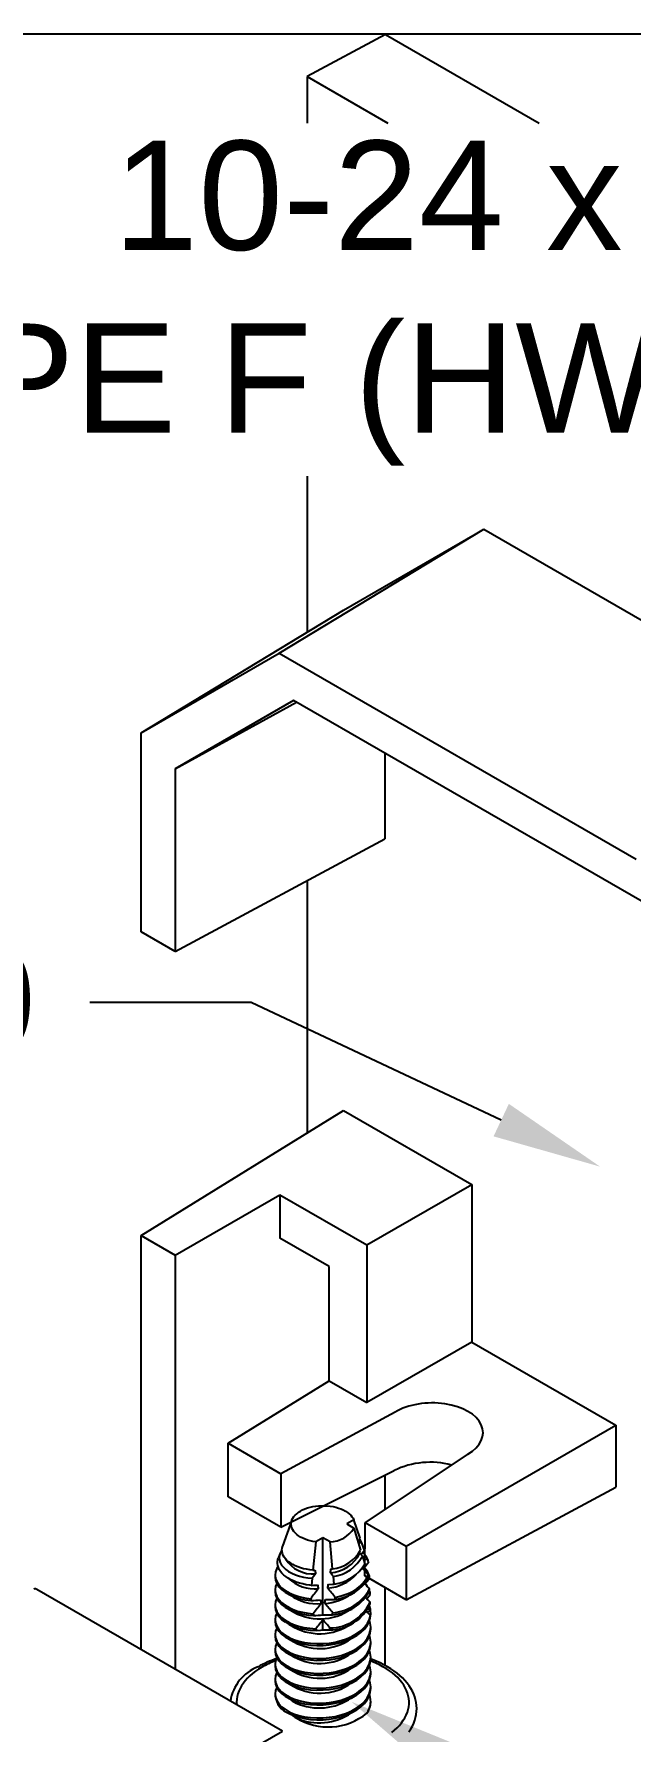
# Model space of a CAD drawing. Header units: inches. Extents: x -0.57 to 7.44, y -7.57 to 0.
# Drawn here: x 4.402 to 5.425, y -2.913 to 0 of the extents above; entities that cross this region are included whole.
import ezdxf
from ezdxf import colors
from ezdxf.entities.mleader import LeaderData, LeaderLine
from ezdxf.math import Vec2, Vec3

# ---------------------------------------------------------------- set-up
doc = ezdxf.new("R2010")
doc.units = ezdxf.units.IN
doc.header["$LTSCALE"] = 0.5
doc.header["$MEASUREMENT"] = 0
for name, color, linetype in [('End Cap', 92, 'CONTINUOUS'), ('FAB DWG', 221, 'CONTINUOUS'), ('Hardware', 242, 'CONTINUOUS'), ('Housing', 150, 'CONTINUOUS')]:
    doc.layers.add(name, color=color, linetype=linetype)
doc.layers.add('Text-Unprinted', color=131, linetype='CONTINUOUS', plot=False)
doc.styles.add('LSAD_Standard', font='arial.ttf')

msp = doc.modelspace()

# ---------------------------------------------------------------- linework, layer by layer
at = {"layer": 'End Cap', "transparency": 16777216}
for p, q in [((5.0053, -0.0009), (4.8708, -0.0732)), ((5.0053, -0.0009), (5.2689, -0.1531)), ((4.8708, -0.0732), (4.8708, -0.1531)), ((4.8708, -0.0732), (5.0091, -0.1531)), ((4.8708, -0.759), (4.8708, -1.027)), ((4.8228, -1.0629), (5.1738, -0.8502)), ((4.933, -0.9893), (5.1738, -0.8502)), ((5.1738, -0.8502), (5.7666, -1.1924)), ((4.5856, -1.1999), (4.933, -0.9893)), ((4.5856, -1.1999), (4.8228, -1.0629)), ((4.8228, -1.0629), (5.4352, -1.4164)), ((4.847, -1.1443), (4.644, -1.2615)), ((4.644, -1.2615), (4.8521, -1.1472)), ((5.6653, -1.6167), (4.847, -1.1443)), ((4.5856, -1.5413), (4.5856, -1.1999)), ((5.0037, -1.2347), (5.0037, -1.3816)), ((4.644, -1.2615), (4.644, -1.575)), ((4.644, -1.575), (5.0037, -1.3816)), ((4.8708, -1.453), (4.8708, -1.8867)), ((4.644, -1.575), (4.5856, -1.5413)), ((4.5856, -2.063), (4.933, -1.8482)), ((4.933, -1.8482), (5.1529, -1.9751)), ((4.973, -2.079), (5.1529, -1.9751)), ((5.1529, -1.9751), (5.1529, -2.2456)), ((4.644, -2.0967), (4.8239, -1.9929)), ((4.8239, -1.9929), (4.973, -2.079)), ((4.8239, -1.9929), (4.8239, -2.0674)), ((4.5856, -2.063), (4.644, -2.0967)), ((4.5856, -2.7736), (4.5856, -2.063)), ((4.9085, -2.1162), (4.8239, -2.0674)), ((4.644, -2.0967), (4.644, -2.8073)), ((4.973, -2.079), (4.973, -2.3494)), ((4.9085, -2.3121), (4.9085, -2.1162)), ((5.1529, -2.2456), (4.973, -2.3494)), ((5.1529, -2.2456), (5.4004, -2.3884)), ((4.7348, -2.4195), (4.9085, -2.3121)), ((4.9085, -2.3121), (4.973, -2.3494)), ((5.0214, -2.366), (4.8252, -2.4717)), ((5.0407, -2.5961), (5.4004, -2.3884)), ((5.4004, -2.3884), (5.4004, -2.4946)), ((4.7348, -2.4195), (4.8252, -2.4717)), ((4.7348, -2.5114), (4.7348, -2.4195)), ((5.1465, -2.4383), (4.9699, -2.5552)), ((4.8252, -2.4717), (4.8253, -2.5637)), ((4.8253, -2.5637), (5.0199, -2.4663)), ((5.0037, -2.4743), (5.0037, -2.5328)), ((5.0407, -2.688), (5.4004, -2.4946)), ((4.8253, -2.5637), (4.7348, -2.5114)), ((4.9698, -2.6471), (4.9699, -2.5552)), ((4.9699, -2.5552), (5.0407, -2.5961)), ((5.0407, -2.5961), (5.0407, -2.688)), ((5.0407, -2.688), (4.9698, -2.6471)), ((5.0037, -2.6667), (5.0037, -2.8005))]:
    msp.add_line(p, q, dxfattribs=at)
msp.add_arc((5.0816, -2.593), 0.141, 74.8851, 115.9794, dxfattribs=at)
msp.add_ellipse((5.0839, -2.4021), major_axis=(0.0885, 0.0014), ratio=0.58727, start_param=5.488283, end_param=8.629876, dxfattribs=at)
at = {"layer": 'Hardware', "linetype": 'Continuous', "lineweight": 25, "transparency": 16777216}
for p, q in [((4.8442, -2.5517), (4.8285, -2.596)), ((4.9507, -2.551), (4.9384, -2.558)), ((4.9384, -2.558), (4.9507, -2.5651)), ((4.9617, -2.5823), (4.9507, -2.551)), ((4.8853, -2.5887), (4.8806, -2.6372)), ((4.8976, -2.5816), (4.8853, -2.5887)), ((4.8976, -2.7137), (4.8976, -2.5816)), ((4.9098, -2.5887), (4.8976, -2.5816)), ((4.9143, -2.6352), (4.9098, -2.5887)), ((4.9507, -2.5651), (4.9623, -2.6028)), ((4.9609, -2.5834), (4.9617, -2.5823)), ((4.9646, -2.5905), (4.9609, -2.5839)), ((4.9646, -2.5905), (4.9611, -2.5905)), ((4.9689, -2.6027), (4.9646, -2.5905)), ((4.8238, -2.6092), (4.821, -2.617)), ((4.9612, -2.6083), (4.9654, -2.613)), ((4.9654, -2.613), (4.9695, -2.6262)), ((4.9761, -2.6232), (4.9746, -2.6189)), ((4.8156, -2.6458), (4.8156, -2.649)), ((4.8792, -2.6511), (4.878, -2.6634)), ((4.8806, -2.6372), (4.8838, -2.6371)), ((4.9116, -2.6353), (4.9143, -2.6352)), ((4.9169, -2.6612), (4.9156, -2.6482)), ((4.9755, -2.6456), (4.9767, -2.6496)), ((4.9776, -2.6473), (4.976, -2.6473)), ((4.9767, -2.6496), (4.9767, -2.6496)), ((4.8156, -2.6713), (4.8156, -2.6745)), ((4.9785, -2.6757), (4.9763, -2.6757)), ((4.9785, -2.6757), (4.9775, -2.673)), ((4.8156, -2.6968), (4.8156, -2.7)), ((4.9792, -2.7064), (4.974, -2.7094)), ((4.9791, -2.7042), (4.9746, -2.7045)), ((4.9791, -2.7042), (4.9775, -2.6983)), ((4.8156, -2.7223), (4.8156, -2.7255)), ((4.8976, -2.7397), (4.8976, -2.7226)), ((4.9796, -2.7128), (4.9796, -2.7111)), ((4.9796, -2.7383), (4.9796, -2.7351)), ((4.8156, -2.7479), (4.8156, -2.751)), ((4.9796, -2.7638), (4.9796, -2.7606)), ((4.8156, -2.7734), (4.8156, -2.7766)), ((4.9796, -2.7893), (4.9796, -2.7861)), ((4.8156, -2.7989), (4.8156, -2.8021)), ((4.8156, -2.8244), (4.8156, -2.8276)), ((4.9796, -2.8148), (4.9796, -2.8117)), ((4.8156, -2.8499), (4.8156, -2.8531)), ((4.9796, -2.8404), (4.9796, -2.8372)), ((4.9796, -2.8642), (4.9796, -2.8627))]:
    msp.add_line(p, q, dxfattribs=at)
at = {"layer": 'Hardware', "linetype": 'Continuous', "lineweight": 25, "transparency": 16777216, "flags": 128}
for points in [[(4.8853, -2.5887), (4.8805, -2.5879), (4.8758, -2.5869), (4.8712, -2.5856), (4.8669, -2.5841), (4.8629, -2.5823), (4.8592, -2.5804), (4.8558, -2.5782), (4.8527, -2.5759), (4.85, -2.5734), (4.8478, -2.5708), (4.8459, -2.5681), (4.8445, -2.5653), (4.8436, -2.5624), (4.8431, -2.5595), (4.8431, -2.5566), (4.8436, -2.5537), (4.8445, -2.5509), (4.8459, -2.5481), (4.8477, -2.5454), (4.8499, -2.5427), (4.8526, -2.5403), (4.8556, -2.5379), (4.859, -2.5358), (4.8628, -2.5338), (4.8668, -2.5321), (4.8711, -2.5305), (4.8756, -2.5292), (4.8803, -2.5282), (4.8852, -2.5274), (4.8901, -2.5269), (4.8951, -2.5266), (4.9002, -2.5266), (4.9052, -2.5269), (4.9102, -2.5274), (4.915, -2.5282), (4.9197, -2.5293), (4.9242, -2.5306), (4.9285, -2.5321), (4.9325, -2.5339), (4.9362, -2.5359), (4.9396, -2.538), (4.9426, -2.5404), (4.9453, -2.5428), (4.9475, -2.5455), (4.9493, -2.5482), (4.9507, -2.551)], [(4.878, -2.6634), (4.8751, -2.6631), (4.8691, -2.6622), (4.8632, -2.661), (4.8575, -2.6596), (4.852, -2.6578), (4.847, -2.6558), (4.8423, -2.6536), (4.8379, -2.6511), (4.8339, -2.6484), (4.8304, -2.6456), (4.8274, -2.6426), (4.8248, -2.6394), (4.8227, -2.6361), (4.8212, -2.6328), (4.8202, -2.6294), (4.8197, -2.6259), (4.8198, -2.6224), (4.8204, -2.619), (4.8211, -2.6171)], [(4.8273, -2.6027), (4.8273, -2.6027), (4.8248, -2.6069), (4.8232, -2.6113), (4.8226, -2.6157), (4.823, -2.62), (4.8243, -2.6243), (4.8266, -2.6284), (4.8298, -2.6323), (4.8338, -2.636), (4.8386, -2.6394), (4.8442, -2.6425), (4.8505, -2.6452), (4.8573, -2.6475), (4.8643, -2.6492), (4.8716, -2.6504), (4.8792, -2.6511)], [(4.8806, -2.6372), (4.875, -2.6366), (4.8697, -2.6358), (4.8645, -2.6347), (4.8594, -2.6333), (4.8546, -2.6316), (4.8502, -2.6298), (4.8461, -2.6277), (4.8423, -2.6254), (4.8388, -2.623), (4.8359, -2.6204), (4.8333, -2.6177), (4.8311, -2.6148), (4.8294, -2.6118), (4.8282, -2.6088), (4.8275, -2.6058), (4.8273, -2.6027), (4.8276, -2.5995), (4.8283, -2.5964), (4.8285, -2.596)], [(4.963, -2.6103), (4.9661, -2.6063), (4.9689, -2.6027)], [(4.8206, -2.631), (4.8184, -2.6346), (4.8163, -2.64), (4.8156, -2.6456), (4.8162, -2.6513), (4.8184, -2.6569), (4.8219, -2.6624), (4.8267, -2.6674), (4.8327, -2.672), (4.8396, -2.676), (4.8475, -2.6795), (4.8564, -2.6825), (4.8662, -2.6847), (4.8767, -2.6862)], [(4.8156, -2.649), (4.8162, -2.6545), (4.8184, -2.6601), (4.8219, -2.6656), (4.8267, -2.6706), (4.8327, -2.6752), (4.8396, -2.6792), (4.8476, -2.6828), (4.8566, -2.6857), (4.8666, -2.688), (4.8772, -2.6894)], [(4.8849, -2.6435), (4.8818, -2.6477), (4.8792, -2.6511)], [(4.9156, -2.6482), (4.9141, -2.6463), (4.9105, -2.6419)], [(4.9696, -2.6609), (4.9735, -2.6561), (4.9777, -2.6508)], [(4.8184, -2.6601), (4.8163, -2.6655), (4.8156, -2.6711), (4.8162, -2.6768), (4.8184, -2.6825), (4.8219, -2.6879), (4.8267, -2.6929), (4.8327, -2.6975), (4.8396, -2.7016), (4.8465, -2.7047), (4.8542, -2.7074), (4.8626, -2.7095), (4.8716, -2.7111), (4.881, -2.7121)], [(4.8156, -2.6745), (4.8162, -2.68), (4.8184, -2.6856), (4.8219, -2.6911), (4.8267, -2.6961), (4.8327, -2.7007), (4.8396, -2.7047), (4.8466, -2.7079), (4.8544, -2.7106), (4.8629, -2.7128), (4.8721, -2.7144), (4.8816, -2.7153)], [(4.878, -2.6634), (4.8812, -2.6632), (4.8884, -2.6628)], [(4.907, -2.6616), (4.9143, -2.6613), (4.9169, -2.6612)], [(4.9188, -2.684), (4.9292, -2.6815), (4.9393, -2.678)], [(4.974, -2.6657), (4.9725, -2.6631), (4.9702, -2.6603)], [(4.9729, -2.6863), (4.9739, -2.685), (4.9786, -2.6792)], [(4.8184, -2.6856), (4.8163, -2.691), (4.8156, -2.6966), (4.8162, -2.7023), (4.8184, -2.708), (4.8219, -2.7134), (4.8267, -2.7185), (4.8327, -2.723), (4.8396, -2.7271), (4.8472, -2.7305), (4.8557, -2.7333), (4.8651, -2.7356), (4.8752, -2.7371), (4.8856, -2.7378)], [(4.8156, -2.7), (4.8162, -2.7055), (4.8184, -2.7112), (4.8219, -2.7166), (4.8267, -2.7217), (4.8327, -2.7262), (4.8396, -2.7303), (4.8473, -2.7337), (4.8559, -2.7366), (4.8655, -2.7388), (4.8756, -2.7403), (4.8862, -2.741)], [(4.9711, -2.6844), (4.9746, -2.6881), (4.9785, -2.6923)], [(4.9726, -2.7079), (4.9744, -2.7099), (4.9791, -2.7148)], [(4.8184, -2.7111), (4.8163, -2.7165), (4.8156, -2.7221), (4.8162, -2.7279), (4.8184, -2.7335), (4.8219, -2.7389), (4.8267, -2.744), (4.8327, -2.7486), (4.8396, -2.7526), (4.8474, -2.7561), (4.8562, -2.759), (4.866, -2.7612), (4.8763, -2.7627), (4.8871, -2.7634), (4.8979, -2.7632), (4.9086, -2.7623), (4.9188, -2.7606), (4.9287, -2.7582), (4.9382, -2.755), (4.9473, -2.7509), (4.9556, -2.7462), (4.9631, -2.7406), (4.9693, -2.7345), (4.974, -2.7281), (4.9773, -2.7216), (4.9791, -2.7148), (4.9791, -2.7148)], [(4.8156, -2.7255), (4.8162, -2.731), (4.8184, -2.7367), (4.8219, -2.7421), (4.8267, -2.7472), (4.8327, -2.7518), (4.8396, -2.7558), (4.8474, -2.7593), (4.8562, -2.7622), (4.866, -2.7644), (4.8763, -2.7659), (4.8871, -2.7666), (4.8979, -2.7664), (4.9086, -2.7654), (4.9188, -2.7638), (4.9287, -2.7614), (4.9382, -2.7581), (4.9473, -2.7541), (4.9556, -2.7494), (4.9628, -2.7441), (4.9688, -2.7383), (4.9735, -2.7322), (4.9768, -2.7261), (4.9788, -2.7197), (4.9796, -2.713), (4.9795, -2.7128)], [(4.8184, -2.7367), (4.8163, -2.742), (4.8156, -2.7477), (4.8162, -2.7534), (4.8184, -2.759), (4.8219, -2.7644), (4.8267, -2.7695), (4.8327, -2.7741), (4.8396, -2.7781), (4.8474, -2.7816), (4.8562, -2.7845), (4.866, -2.7868), (4.8763, -2.7882), (4.8871, -2.7889), (4.8979, -2.7887), (4.9086, -2.7878), (4.9188, -2.7861), (4.9287, -2.7837), (4.9382, -2.7805), (4.9473, -2.7765), (4.9556, -2.7717), (4.9628, -2.7664), (4.9688, -2.7606), (4.9735, -2.7546), (4.9768, -2.7484), (4.9788, -2.742), (4.9796, -2.7353), (4.9789, -2.7285), (4.9775, -2.7239)], [(4.8156, -2.751), (4.8162, -2.7566), (4.8184, -2.7622), (4.8219, -2.7676), (4.8267, -2.7727), (4.8327, -2.7773), (4.8396, -2.7813), (4.8474, -2.7848), (4.8562, -2.7877), (4.866, -2.7899), (4.8763, -2.7914), (4.8871, -2.7921), (4.8979, -2.7919), (4.9086, -2.791), (4.9188, -2.7893), (4.9287, -2.7869), (4.9382, -2.7837), (4.9473, -2.7796), (4.9556, -2.7749), (4.9628, -2.7696), (4.9688, -2.7638), (4.9735, -2.7577), (4.9768, -2.7516), (4.9788, -2.7452), (4.9796, -2.7385), (4.9795, -2.7383)], [(4.8184, -2.7622), (4.8163, -2.7676), (4.8156, -2.7732), (4.8162, -2.7789), (4.8184, -2.7845), (4.8219, -2.7899), (4.8267, -2.795), (4.8327, -2.7996), (4.8396, -2.8036), (4.8474, -2.8071), (4.8562, -2.81), (4.866, -2.8123), (4.8763, -2.8137), (4.8871, -2.8144), (4.8979, -2.8142), (4.9086, -2.8133), (4.9188, -2.8116), (4.9287, -2.8092), (4.9382, -2.806), (4.9473, -2.802), (4.9556, -2.7972), (4.9628, -2.7919), (4.9688, -2.7861), (4.9735, -2.7801), (4.9768, -2.7739), (4.9788, -2.7675), (4.9796, -2.7609), (4.9789, -2.754), (4.9775, -2.7494)], [(4.8156, -2.7766), (4.8162, -2.7821), (4.8184, -2.7877), (4.8219, -2.7931), (4.8267, -2.7982), (4.8327, -2.8028), (4.8396, -2.8068), (4.8474, -2.8103), (4.8562, -2.8132), (4.866, -2.8155), (4.8763, -2.8169), (4.8871, -2.8176), (4.8979, -2.8174), (4.9086, -2.8165), (4.9188, -2.8148), (4.9287, -2.8124), (4.9382, -2.8092), (4.9473, -2.8052), (4.9556, -2.8004), (4.9628, -2.7951), (4.9688, -2.7893), (4.9735, -2.7833), (4.9768, -2.7771), (4.9788, -2.7707), (4.9796, -2.764), (4.9795, -2.7638)], [(4.8862, -2.741), (4.8937, -2.7403), (4.8976, -2.7397)], [(4.8184, -2.7877), (4.8163, -2.7931), (4.8156, -2.7987), (4.8162, -2.8044), (4.8184, -2.81), (4.8219, -2.8155), (4.8267, -2.8205), (4.8327, -2.8251), (4.8396, -2.8291), (4.8474, -2.8326), (4.8562, -2.8355), (4.866, -2.8378), (4.8763, -2.8393), (4.8871, -2.8399), (4.8979, -2.8398), (4.9086, -2.8388), (4.9188, -2.8371), (4.9287, -2.8347), (4.9382, -2.8315), (4.9473, -2.8275), (4.9556, -2.8228), (4.9628, -2.8174), (4.9688, -2.8116), (4.9735, -2.8056), (4.9768, -2.7994), (4.9788, -2.793), (4.9796, -2.7864), (4.9789, -2.7796), (4.9775, -2.775)], [(4.8156, -2.8021), (4.8162, -2.8076), (4.8184, -2.8132), (4.8219, -2.8187), (4.8267, -2.8237), (4.8327, -2.8283), (4.8396, -2.8323), (4.8474, -2.8358), (4.8562, -2.8387), (4.866, -2.841), (4.8763, -2.8425), (4.8871, -2.8431), (4.8979, -2.8429), (4.9086, -2.842), (4.9188, -2.8403), (4.9287, -2.8379), (4.9382, -2.8347), (4.9473, -2.8307), (4.9556, -2.8259), (4.9628, -2.8206), (4.9688, -2.8148), (4.9735, -2.8088), (4.9768, -2.8026), (4.9788, -2.7962), (4.9796, -2.7896), (4.9795, -2.7893)], [(5.0157, -2.9157), (5.0204, -2.9118), (5.0248, -2.9078), (5.0288, -2.9037), (5.0324, -2.8994), (5.0356, -2.895), (5.0383, -2.8905), (5.0407, -2.886), (5.0425, -2.8813), (5.044, -2.8767), (5.0449, -2.8719), (5.0454, -2.8672), (5.0455, -2.8625), (5.0451, -2.8577), (5.0442, -2.853), (5.0429, -2.8483), (5.0412, -2.8437), (5.039, -2.8391), (5.0363, -2.8346), (5.0333, -2.8302), (5.0298, -2.8259), (5.0259, -2.8217), (5.0216, -2.8177), (5.0169, -2.8137), (5.0119, -2.81), (5.0065, -2.8064), (5.0007, -2.803), (4.9947, -2.7998), (4.9883, -2.7968), (4.9817, -2.794), (4.9793, -2.793)], [(5.0453, -2.9146), (5.0484, -2.9098), (5.0511, -2.9049), (5.0534, -2.9), (5.0553, -2.895), (5.0567, -2.89), (5.0578, -2.8849), (5.0584, -2.8799), (5.0586, -2.8748), (5.0584, -2.8698), (5.0577, -2.8647), (5.0567, -2.8598), (5.0553, -2.8548), (5.0535, -2.8499), (5.0512, -2.8451), (5.0486, -2.8403), (5.0456, -2.8357), (5.0422, -2.8311), (5.0384, -2.8266), (5.0343, -2.8223), (5.0297, -2.8181), (5.0249, -2.8141), (5.0196, -2.8102), (5.0141, -2.8065), (5.0083, -2.803), (5.0022, -2.7996), (4.9958, -2.7965), (4.9892, -2.7936), (4.9824, -2.7909), (4.9795, -2.7899)], [(4.793, -2.8038), (4.7873, -2.8073), (4.782, -2.8109), (4.777, -2.8147), (4.7724, -2.8187), (4.7683, -2.8227), (4.7645, -2.827), (4.7611, -2.8313), (4.7581, -2.8357), (4.7556, -2.8402), (4.7535, -2.8448), (4.7518, -2.8495), (4.7506, -2.8542), (4.7499, -2.8589), (4.7496, -2.8636), (4.7498, -2.8684)], [(4.8184, -2.8132), (4.8163, -2.8186), (4.8156, -2.8242), (4.8162, -2.8299), (4.8184, -2.8356), (4.8219, -2.841), (4.8267, -2.846), (4.8327, -2.8506), (4.8396, -2.8547), (4.8474, -2.8581), (4.8562, -2.8611), (4.866, -2.8633), (4.8763, -2.8648), (4.8871, -2.8654), (4.8979, -2.8653), (4.9086, -2.8643), (4.9188, -2.8627), (4.9287, -2.8603), (4.9382, -2.857), (4.9473, -2.853), (4.9556, -2.8483), (4.9628, -2.8429), (4.9688, -2.8372), (4.9735, -2.8311), (4.9768, -2.8249), (4.9788, -2.8186), (4.9796, -2.8119), (4.9789, -2.8051), (4.9775, -2.8005)], [(4.8156, -2.8276), (4.8162, -2.8331), (4.8184, -2.8388), (4.8219, -2.8442), (4.8267, -2.8492), (4.8327, -2.8538), (4.8396, -2.8578), (4.8474, -2.8613), (4.8562, -2.8643), (4.866, -2.8665), (4.8763, -2.868), (4.8871, -2.8686), (4.8979, -2.8685), (4.9086, -2.8675), (4.9188, -2.8658), (4.9287, -2.8634), (4.9382, -2.8602), (4.9473, -2.8562), (4.9556, -2.8515), (4.9628, -2.8461), (4.9688, -2.8404), (4.9735, -2.8343), (4.9768, -2.8281), (4.9788, -2.8217), (4.9796, -2.8151), (4.9795, -2.8148)], [(4.8396, -2.8802), (4.8474, -2.8837), (4.8562, -2.8866), (4.866, -2.8888), (4.8763, -2.8903), (4.8871, -2.891), (4.8979, -2.8908), (4.9086, -2.8898), (4.9188, -2.8882), (4.9287, -2.8858), (4.9382, -2.8825), (4.9473, -2.8785), (4.9556, -2.8738), (4.9628, -2.8685), (4.9688, -2.8627), (4.9735, -2.8566), (4.9768, -2.8504), (4.9788, -2.8441), (4.9796, -2.8374), (4.9789, -2.8306), (4.9775, -2.826)], [(4.8184, -2.8387), (4.8163, -2.8441), (4.8156, -2.8497), (4.8162, -2.8554), (4.8184, -2.8611), (4.8219, -2.8665), (4.8267, -2.8716), (4.8327, -2.8761), (4.8396, -2.8802)], [(4.8396, -2.8834), (4.8474, -2.8868), (4.8562, -2.8898), (4.866, -2.892), (4.8763, -2.8935), (4.8871, -2.8941), (4.8979, -2.894), (4.9086, -2.893), (4.9188, -2.8914), (4.9287, -2.889), (4.9382, -2.8857), (4.9473, -2.8817), (4.9556, -2.877), (4.9628, -2.8717), (4.9688, -2.8659), (4.9735, -2.8598), (4.9768, -2.8536), (4.9788, -2.8473), (4.9796, -2.8406), (4.9795, -2.8404)], [(4.8417, -2.8588), (4.8451, -2.8615), (4.8515, -2.8653)]]:
    msp.add_lwpolyline(points, dxfattribs=at)
at = {"layer": 'Hardware', "transparency": 16777216}
msp.add_arc((4.9085, -2.5392), 0.0495, 271.5526, 328.442, dxfattribs=at)
at = {"layer": 'Hardware', "linetype": 'Continuous', "lineweight": 25, "transparency": 16777216}
for centre, radius, start, end in [((4.9085, -2.5392), 0.0495, 271.5526, 328.442), ((4.8802, -2.5885), 0.0552, 212.1216, 274.9085), ((4.9057, -2.5796), 0.0625, 274.392, 332.615), ((4.9061, -2.5713), 0.0644, 277.3405, 330.7253), ((4.9064, -2.5824), 0.0664, 277.9486, 332.6168), ((4.9356, -2.6368), 0.0429, 24.5123, 44.8388), ((4.9706, -2.7799), 0.161, 88.5465, 91.1673), ((4.9004, -2.5939), 0.0744, 274.1275, 317.2559), ((4.9082, -2.5911), 0.0706, 277.0518, 330.2121), ((4.9096, -2.6097), 0.0782, 276.4091, 329.2436), ((4.9177, -2.6175), 0.0642, 289.6546, 334.0983), ((4.9234, -2.6182), 0.0619, 284.8722, 329.4683), ((3.388, -4.0949), 2.1496, 42.3961, 42.8095), ((4.3687, -2.1558), 0.7664, 321.2443, 322.4283), ((4.9418, -2.6595), 0.0378, 18.8099, 44.8447), ((4.8846, -2.601), 0.0684, 227.412, 274.1893), ((4.8877, -2.6158), 0.0791, 234.4705, 274.9462), ((6.2815, -3.7357), 1.7535, 142.54, 143.2378), ((4.8966, -2.6096), 0.0847, 272.7968, 306.4072), ((4.4391, -3.0643), 0.6122, 38.4019, 40.3271), ((4.9091, -2.6361), 0.0777, 273.5108, 332.0995), ((4.9088, -2.6322), 0.0783, 274.1092, 331.5052), ((3.9138, -3.6474), 1.445, 42.585, 43.0608), ((4.8925, -2.6284), 0.0925, 236.733, 305.9872), ((4.8726, -2.5164), 0.1731, 271.5153, 276.8335), ((5.8583, -3.4517), 1.2256, 141.8484, 142.8793), ((4.5367, -3.0164), 0.4861, 39.0165, 41.5114), ((4.9024, -2.3545), 0.3333, 269.9398, 272.736), ((4.9085, -2.6626), 0.0773, 270.496, 335.0915), ((4.9086, -2.6592), 0.0773, 270.8805, 334.7089), ((4.9521, -2.7111), 0.0275, 350.1317, 9.8683), ((4.8925, -2.6539), 0.0925, 236.705, 305.9072), ((4.8744, -2.5652), 0.1503, 272.723, 278.8501), ((5.6258, -3.3071), 0.9338, 141.2432, 142.4323), ((4.9052, -2.4425), 0.2713, 268.3813, 271.8184), ((4.5945, -2.9988), 0.41, 39.7528, 42.3487), ((4.8925, -2.6794), 0.0925, 236.6994, 305.8951), ((4.9062, -2.4975), 0.2424, 267.9491, 270.6919), ((4.8731, -2.9545), 0.1743, 108.4803, 119.7998), ((4.8732, -2.9442), 0.1616, 110.5888, 119.7582), ((4.8925, -2.7049), 0.0925, 236.6994, 305.8951), ((4.8135, -2.8738), 0.0756, 110.9691, 171.0421), ((4.8925, -2.7304), 0.0925, 236.6994, 305.8951), ((4.8527, -2.8483), 0.0374, 187.3727, 249.4741), ((4.8925, -2.756), 0.0925, 236.6994, 305.8951), ((4.9465, -2.8631), 0.0331, 323.5115, 20.4599), ((4.8913, -2.7765), 0.0973, 245.8764, 304.7622), ((4.8913, -2.802), 0.0973, 245.8764, 304.7622), ((4.9067, -2.8022), 0.1043, 238.0979, 309.5201), ((4.9486, -2.8637), 0.0309, 322.1473, 359.064), ((4.8772, -2.8458), 0.0518, 229.7406, 240.3619)]:
    msp.add_arc(centre, radius, start, end, dxfattribs=at)
for major_axis, ratio, start_param, end_param in [((-0.0438, 0.4601), 0.104683, 4.192308, 4.209898), ((-0.0495, 0.4071), 0.103906, 4.061753, 4.071135), ((-0.0438, 0.4601), 0.104683, 2.191246, 2.208677), ((0.0438, 0.4601), 0.104683, 4.078983, 4.096751), ((-0.0551, 0.5797), 0.104683, 4.188578, 4.195582), ((-0.0438, 0.4601), 0.104683, 2.262246, 2.280575), ((0.0438, 0.4601), 0.104683, 4.005604, 4.024326), ((-0.0623, 0.5129), 0.103906, 4.059066, 4.065965), ((-0.0551, 0.5797), 0.104683, 4.131326, 4.138609), ((-0.0551, 0.5797), 0.104683, 2.146305, 2.153027), ((-0.0438, 0.4601), 0.104683, 2.337214, 2.356712), ((0.0438, 0.4601), 0.104683, 3.927701, 3.947674), ((0.0551, 0.5797), 0.104683, 4.134535, 4.141354), ((-0.0623, 0.5129), 0.103906, 4.002705, 4.009871), ((-0.0551, 0.5797), 0.104683, 4.074476, 4.079186), ((-0.0551, 0.5797), 0.104683, 2.200867, 2.207822), ((-0.0551, 0.5797), 0.104683, 2.257449, 2.264685), ((0.0551, 0.5797), 0.104683, 4.021142, 4.028498), ((0.0551, 0.5797), 0.104683, 4.078922, 4.085983), ((-0.0623, 0.5129), 0.103906, 3.948738, 3.951443)]:
    msp.add_ellipse((4.8976, -2.3658), major_axis=major_axis, ratio=ratio, start_param=start_param, end_param=end_param, dxfattribs=at)
at = {"layer": 'Housing', "linetype": 'Continuous', "lineweight": 25, "transparency": 16777216}
for p, q in [((4.828, -2.9135), (4.4068, -2.6703)), ((1.9963, -4.5459), (4.828, -2.9135))]:
    msp.add_line(p, q, dxfattribs=at)
msp.add_arc((4.4039, -2.6744), 0.00503, 54.3824, 114.3071, dxfattribs=at)
at = {"layer": 'Text-Unprinted', "ltscale": 0.5, "transparency": 16777216}
msp.add_lwpolyline([(0, 0), (7.4385, 0), (7.4385, -7.5729), (0, -7.5729)], close=True, dxfattribs=at)

# ---------------------------------------------------------------- leaders
at = {"layer": 'FAB DWG', "ltscale": 0.5, "transparency": 16777216}
ml = msp.add_multileader_mtext('Standard', dxfattribs=at)
ml.set_content('\\A1;10-24 x {\\H0.7x;\\S1/4;}" PAN\\PTYPE F (HW00090)', color=256, style='LSAD_Standard')
ml.set_leader_properties()
ml.build(insert=Vec2(0, 0))
ml.multileader.update_dxf_attribs({"text_left_attachment_type": 2, "dogleg_length": 0.36, "arrow_head_size": 0.1875})
ctx = ml.context
ctx.base_point, ctx.char_height, ctx.arrow_head_size, ctx.landing_gap_size, ctx.plane_origin = Vec3(3.8873, -0.4271), 0.1875, 0.1875, 0.09, Vec3(9.5693, 14.2832)
ctx.left_attachment, ctx.text_align_type = 2, 2
notes = []
notes.append((ctx, [(1, (1, 1, 0), (6.6578, -0.2408), (-1, 0), 0.2772, [(1, [(5.8733, -2.3267)], 0, [])])]))
ctx.mtext.insert, ctx.mtext.width, ctx.mtext.defined_height, ctx.mtext.alignment, ctx.mtext.flow_direction = Vec3(6.2906, -0.1195), 2.351815, 0.6491, 3, 5
ml = msp.add_multileader_mtext('Standard', dxfattribs=at)
ml.set_content('\\A1;CS00049', color=256, style='LSAD_Standard')
ml.set_leader_properties()
ml.build(insert=Vec2(0, 0))
ml.multileader.update_dxf_attribs({"text_left_attachment_type": 2, "dogleg_length": 0.36, "arrow_head_size": 0.1875})
ctx = ml.context
ctx.base_point, ctx.char_height, ctx.arrow_head_size, ctx.landing_gap_size, ctx.plane_origin = Vec3(3.2497, -1.6642), 0.1875, 0.1875, 0.09, Vec3(3.8056, 13.7575)
ctx.left_attachment, ctx.text_align_type = 2, 2
notes.append((ctx, [(1, (1, 1, 0), (4.7746, -1.6626), (-1, 0), 0.2772, [(0, [(5.3732, -1.9445)], 0, [])])]))
ctx.mtext.insert, ctx.mtext.width, ctx.mtext.defined_height, ctx.mtext.alignment, ctx.mtext.flow_direction = Vec3(4.4074, -1.5673), 2.351815, 0.6491, 3, 5
ml = msp.add_multileader_mtext('Standard', dxfattribs=at)
ml.set_content('\\A1;(FEED LOCATION ONLY)', color=256, style='LSAD_Standard')
ml.set_leader_properties()
ml.build(insert=Vec2(0, 0))
ml.multileader.update_dxf_attribs({"dogleg_length": 0.36, "arrow_head_size": 0.1875})
ctx = ml.context
ctx.base_point, ctx.char_height, ctx.arrow_head_size, ctx.landing_gap_size, ctx.plane_origin = Vec3(3.5451, -4.8729), 0.1875, 0.1875, 0.09, Vec3(1.0582, 13.7503)
notes.append((ctx, [(0, (1, 1, 0), (3.2679, -4.8729), (1, 0), 0.2772, [(0, [(2.4491, -2.7287)], 0, [])])]))
ctx.mtext.insert, ctx.mtext.width, ctx.mtext.defined_height, ctx.mtext.flow_direction = Vec3(3.6351, -4.7516), 2.351815, 0.6491, 5
ml = msp.add_multileader_mtext('Standard', dxfattribs=at)
ml.set_content('\\A1;8-32 x {\\H0.7x;\\S3/8;}" PAN\\PTYPE F (HW83238)', color=256, style='LSAD_Standard')
ml.set_leader_properties()
ml.build(insert=Vec2(0, 0))
ml.multileader.update_dxf_attribs({"text_left_attachment_type": 2, "dogleg_length": 0.36, "arrow_head_size": 0.1875})
ctx = ml.context
ctx.base_point, ctx.char_height, ctx.arrow_head_size, ctx.landing_gap_size, ctx.plane_origin = Vec3(2.79, -5.8755), 0.1875, 0.1875, 0.09, Vec3(8.3779, 10.8246)
ctx.left_attachment, ctx.text_align_type = 2, 2
notes.append((ctx, [(1, (1, 1, 0), (5.5605, -5.6867), (-1, 0), 0.2772, [(1, [(4.9465, -2.8631), (6.5751, -3.8622)], 0, [])])]))
ctx.mtext.insert, ctx.mtext.width, ctx.mtext.defined_height, ctx.mtext.alignment, ctx.mtext.flow_direction = Vec3(5.1933, -5.5654), 2.351815, 0.6491, 3, 5
for ctx, leaders in notes:
    for number, flags, end, landing, length, lines in leaders:
        leader = LeaderData()
        leader.index, (leader.has_last_leader_line, leader.has_dogleg_vector, leader.attachment_direction) = number, flags
        leader.last_leader_point, leader.dogleg_vector, leader.dogleg_length = Vec3(end), Vec3(landing), length
        for number, points, colour, breaks in lines:
            line = LeaderLine()
            line.index, line.vertices, line.color, line.breaks = number, Vec3.list(points), colors.encode_raw_color(colour), breaks
            leader.lines.append(line)
        ctx.leaders.append(leader)

doc.saveas('drawing.dxf')
